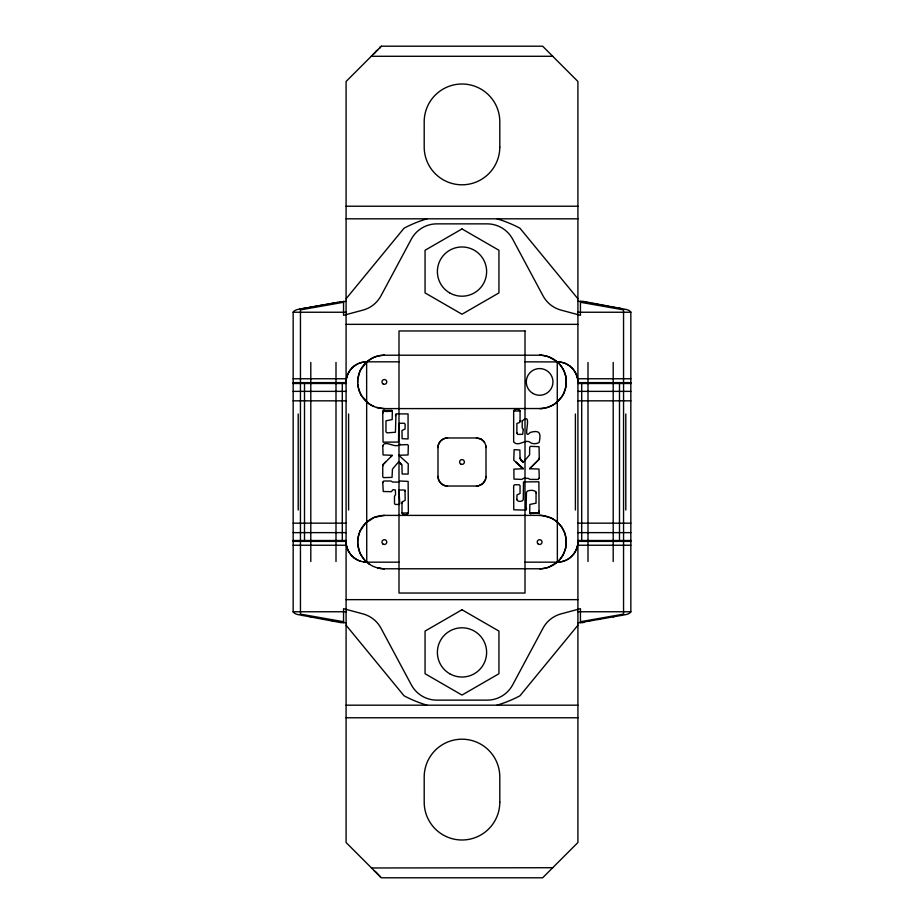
<?xml version="1.0" encoding="UTF-8"?>
<svg xmlns="http://www.w3.org/2000/svg" width="924" height="924" viewBox="0 0 924 924"><rect width="100%" height="100%" fill="white"/><g stroke="black" fill="none" stroke-linecap="round" stroke-linejoin="round"><path stroke-width="1.39" d="M382.744 482.605L383.714 481.011L390.944 481.011L392.792 482.074L398.475 482.062L400.219 481.011L408.131 481.404L408.373 513.039C407.703 515.222 402.795 515.257 401.975 513.132L402.009 502.067L405.162 500.323L405.001 490.032L398.937 490.032L399.792 503.73L398.96 504.481L395.16 504.423L394.49 503.522L394.49 496.396L395.553 494.606L395.38 490.032L393.035 489.628L391.383 491.683L383.229 491.51L382.744 482.074M382.744 466.031L382.952 464.691L385.608 462.023M382.744 446.2C383.818 440.194 392.862 446.315 396.673 445.668A5.036 5.036 0 0 0 400.242 444.19L399.514 444.906L407.403 444.594L408.327 445.368L408.062 454.954L398.764 455.278L408.258 463.802L408.131 474.093L402.136 474.012L401.928 465.072L398.764 461.677L392.457 469.092L392.042 477.385L383.518 477.65L382.744 476.726L382.744 465.326M382.744 413.317L383.599 410.441L391.36 410.429L392.342 411.296L392.18 419.554L385.989 420.813L385.955 431.878L387.017 432.848L395.437 432.27L395.957 413.871L408.062 413.94L408.062 438.946L402.09 438.681L401.986 430.515L405.047 429.071L405.162 424.208L404.296 423.261L399.63 423.261L398.764 424.301L398.521 442.065L383.056 442.146L382.744 411.492M395.564 415.754L395.564 414.691M401.963 503.037L401.963 502.367M405.174 491.222L405.174 490.621M516.851 499.699L516.978 494.929L520.039 493.485L520.039 485.62L519.184 484.765L514.529 484.765L513.652 485.816L513.767 509.794L526.068 510.129L526.461 492.215C527.084 489.662 535.308 489.72 536.07 492.122L536.036 503.187L529.845 504.446L529.683 512.704L539.038 513.178L538.888 481.785L523.504 481.935L523.261 499.699C522.638 502.021 517.013 502.032 516.851 499.422M523.261 429.787L522.684 434.326L517.625 434.407L516.851 432.779M523.261 462.323L520.062 458.165M516.851 433.379L516.897 423.481L519.669 422.464L520.062 420.963M522.199 421.009C534.072 410.071 520.963 442.261 530.249 432.432C540.09 429.648 541.071 433.391 539.166 442.411C536.809 444.144 531.739 444.213 529.868 442.134C524.959 438.865 518.364 447.366 513.652 441.926L513.652 410.961C514.287 408.685 519.427 408.685 520.062 410.961L520.062 421.633M526.461 509.309L526.461 508.246M539.281 512.508L539.281 510.683M520.062 458.674L519.889 449.988L514.137 449.676L513.767 460.198L523.261 468.722L513.894 469.126L513.963 479.094L521.852 479.406L523.504 478.355L528.158 478.332L530.006 479.406L538.311 479.406L539.281 477.8M539.281 478.332L538.969 469.046L529.671 468.722L539.038 459.355L539.281 457.969M437.988 476.796L437.988 447.204M577.916 541.614L577.916 541.556A20.663 20.663 0 0 1 557.253 562.173L548.74 567.174M485.989 477.281L486.024 476.461A9.61 9.61 0 0 1 476.414 486.024L447.586 486.024A9.61 9.61 0 0 1 437.976 476.414M539.281 458.731L539.038 446.696L530.445 446.35L529.671 447.274L529.591 454.862L523.538 462M577.916 541.938L577.893 542.538M357.692 541.094L357.75 544.074M486.024 476.668L485.989 446.719M437.988 447.181C438.068 442.192 442.596 437.849 447.586 437.976L476.772 437.976L481.208 439.258M577.904 542.319L577.8 543.659M357.715 380.503L357.68 382.767M357.715 540.598L357.831 539.212M346.2 380.284L346.084 382.444A20.663 20.663 0 0 1 366.747 361.827L372.753 357.877M485.989 477.234L485.897 477.985M357.796 379.302L359.852 371.356M357.854 538.992L357.969 538.115M346.246 379.88L346.35 379.14M565.546 548.475L566.216 539.651M577.754 544.12L577.65 544.802M357.946 538.265L360.014 531.138M563.686 393.485L565.869 386.844L566.239 379.799M346.546 378.112L346.708 377.442M577.442 545.945L577.292 546.558M565.604 548.267L563.132 554.758M346.823 376.992L347.655 374.578M576.345 549.422L577.177 547.008M485.55 479.394L482.767 483.633L478.251 485.851M347.563 374.821L347.805 374.232M576.437 549.179L576.218 549.722M359.967 371.09L360.279 370.42M360.048 531.069L365.546 523.157M563.79 393.278L562.127 396.292M360.302 370.351L366.77 361.838L398.995 361.827M348.105 373.585L348.81 372.222M575.895 550.415L575.19 551.778M563.201 554.631L562.323 556.156M348.902 372.072L350.381 369.866M575.098 551.928L573.619 554.134M562.439 555.971L559.574 559.828M561.988 396.5L556.179 402.864M350.462 369.773L351.778 368.249M573.538 554.227L570.766 557.149M346.084 298.764L404.042 228.205A123.689 123.689 0 0 1 427.05 218.815M577.916 625.236L519.958 695.795A123.689 123.689 0 0 1 496.95 705.185M559.182 560.256L557.23 562.162L525.005 562.173M538.969 459.424L529.671 468.722M351.813 368.214L352.46 367.567M379.983 47.574L379.856 47.701A10.568 0.82 -39.2 0 0 380.099 47.424M375.132 52.425L374.555 53.003A20.305 0.589 -44.5 0 0 374.763 52.645L373.966 53.592M380.688 46.87L380.388 47.17A10.915 0.936 -38 0 1 380.226 47.332M371.771 55.786L371.275 56.283L552.725 56.283M373.25 54.308L373.85 53.708M376.033 51.525L375.918 51.64A22.488 1.848 -43.4 0 1 375.594 51.975L375.479 52.079M390.829 456.791L392.088 455.532M383.056 464.576L392.353 455.278L383.056 454.954L382.744 445.668M377.858 49.7L377.385 50.173A16.62 0.693 -46.2 0 0 377.084 50.474L376.98 50.577M365.65 523.053L374.266 517.382L384.372 515.396A26.692 26.692 0 0 0 357.669 542.088A26.692 26.692 0 0 0 384.372 568.78L383.656 568.768M352.656 367.371L354.031 366.204M556.306 402.76L553.661 404.631M353.938 366.274L354.585 365.788M570.062 557.726L569.415 558.212M354.493 365.858L356.329 364.645M567.671 559.355L569.045 558.477M553.384 404.793L547.863 407.311L542.122 408.489M356.826 364.368L357.831 363.848M567.024 559.713L566.169 560.152M372.973 357.773L375.952 356.583M565.523 560.441L561.63 561.7M358.72 363.444L361.018 362.635M548.891 567.128L546.026 568.006M376.183 356.502L378.609 355.844M361.192 362.589L362.37 362.3M546.188 567.96L542.273 568.653M378.852 355.798L383.414 355.232M478.17 485.862L476.438 486.024M335.066 302.887L332.963 303.257M340.101 301.998L339.212 302.148M588.934 621.113L589.697 620.986M299.803 309.101L300.727 308.939M307.981 307.657L301.189 308.859M309.297 307.426L311.03 307.126M311.457 307.045L312.3 306.895M312.728 306.826L313.571 306.676M314.818 306.456L313.987 306.595M318.838 305.74L315.223 306.375M321.136 305.336L322.984 305.012M323.354 304.943L326.842 304.331M327.835 304.158L328.794 303.984M329.117 303.927L332.686 303.303M340.887 301.859L346.084 301.328M346.084 622.672L341.037 622.672L297.932 614.564A8.824 8.824 0 0 1 293.162 612.058L293.162 311.942A8.824 8.824 0 0 1 297.932 309.436L341.037 301.825M343.555 302.275L300.45 309.875L300.45 614.125L343.555 621.725M580.445 621.725L623.55 614.125L623.55 309.875L580.445 302.275M577.916 622.672L582.963 622.672L584.245 621.944M582.963 622.175L626.068 614.564A8.824 8.824 0 0 0 630.838 612.058L630.838 311.942A8.824 8.824 0 0 0 626.068 309.436L582.963 301.328L577.916 301.328M318.041 305.879L320.755 305.405M335.32 302.841L337.618 302.437M598.174 619.484L599.226 619.299M599.572 619.242L600.288 619.115M604.388 618.387L605.162 618.26M612.97 616.874L613.836 616.724M620.974 615.465L621.887 615.303M560.556 561.908L559.748 562.023M363.386 362.104L364.299 361.977M559.528 562.046L558.627 562.127M383.818 410.429C378.724 411.827 396.373 411.734 391.291 410.429M538.288 513.571L539.096 513.109L530.734 513.571M364.703 361.931L365.327 361.885M542.284 408.477L541.637 408.535M541.707 568.699L540.586 568.768M541.556 408.535L384.211 408.604L376.53 407.438M365.43 361.873L366.482 361.827M383.656 355.232L384.372 355.22A26.692 26.692 0 0 0 357.669 381.912A26.692 26.692 0 0 0 384.372 408.604L384.13 408.604M540.344 568.768L384.211 568.78M366.632 361.827L366.747 562.173L367.348 562.658M557.368 562.173L557.253 361.827L548.74 356.826M539.628 408.604L539.708 408.604A26.692 26.692 0 0 0 566.331 381.912A26.692 26.692 0 0 0 539.628 355.22L540.344 355.232M539.628 568.78L539.708 568.78A26.692 26.692 0 0 0 566.331 542.088A26.692 26.692 0 0 0 539.628 515.396L540.829 515.419M346.084 206.225L577.916 206.225M346.084 218.815L577.916 218.815M293.162 312.243L346.084 312.243M577.916 312.243L630.838 312.243M346.084 324.347L577.916 324.347M384.211 355.22L539.789 355.22M525.005 361.827L559.528 361.954M293.162 378.759L346.084 378.759M577.916 378.759L630.838 378.759M293.162 382.617L346.084 382.617M577.916 382.617L630.838 382.617M293.162 383.495L346.084 383.495M577.916 383.495L630.838 383.495M293.162 391.372L346.084 391.372M577.916 391.372L630.838 391.372M293.162 400.831L346.084 400.831M577.916 400.831L630.838 400.831M513.652 411.007L520.062 411.007M401.963 512.993L408.373 512.993M384.211 515.396L539.789 515.396M293.162 523.169L346.084 523.169M577.916 523.169L630.838 523.169M293.162 532.628L346.084 532.628M577.916 532.628L630.838 532.628M293.162 540.505L346.084 540.505M577.916 540.505L630.838 540.505M293.162 541.383L346.084 541.383M577.916 541.383L630.838 541.383M293.162 545.241L346.084 545.241M577.916 545.241L630.838 545.241M398.995 562.173L366.632 562.173M346.084 599.653L577.916 599.653M293.162 611.757L346.084 611.757M577.916 611.757L630.838 611.757M346.084 705.185L577.916 705.185M346.084 717.775L577.916 717.775M552.725 867.717L371.529 867.971M447.505 486.024L444.825 485.62M366.424 562.173L364.472 562.046M540.586 355.232L541.545 355.29M383.414 568.768L377.685 567.925M540.91 515.419L542.607 515.557M541.626 355.29L543.312 355.474M559.701 361.977L560.614 362.104M364.252 562.023L363.444 561.908M542.688 515.569L551.27 518.064M381.011 568.572L380.376 568.479M543.393 355.486L548.279 356.664M340.263 622.037L341.037 622.175M585.55 302.287L586.174 302.391M586.382 302.437L588.68 302.841M589.443 302.968L590.759 303.199M592.169 303.453L594.883 303.927M597.158 304.331L598.868 304.631M601.016 305.012L602.864 305.336M604.781 305.671L603.626 305.474M607.553 306.167L608.362 306.306M610.429 306.676L611.272 306.826M611.7 306.895L612.543 307.045M621.425 308.616L622.349 308.778M302.113 615.303L303.026 615.465M311.03 616.874L310.164 616.724M318.041 618.121L319.612 618.387M331.543 620.501L332.686 620.697M334.303 620.986L335.066 621.113M595.206 303.984L596.165 304.158M606.745 306.029L605.162 305.74M613.836 307.276L614.703 307.426M618.699 308.131L620.974 308.535M324.428 619.242L323.354 619.057M561.63 362.3L565.176 363.409M378.863 568.202L378.147 568.052M444.779 485.608L443.647 485.181M548.128 356.606L548.891 356.872M360.002 561.041L358.524 560.464M564.98 363.328L565.523 363.559M374.024 406.525L373.03 406.086M566.169 363.848L567.521 364.564M357.831 560.152L356.525 559.47M551.12 517.983L553.453 519.242M372.06 405.601L371.125 405.093M443.07 484.904L440.921 483.333M481.3 439.304L483.506 441.094M371.044 405.047L368.653 403.499M567.671 364.645L569.507 365.858M354.493 558.142L356.329 559.355M553.661 519.369L556.918 521.737M369.727 564.414L368.838 563.802M368.584 403.442L361.423 395.564M569.415 365.788L570.062 366.274M354.585 558.212L353.938 557.726M569.969 366.204L572.072 368.087M354.031 557.796L351.928 555.913M556.791 521.633L558.35 523.053M518.884 464.841L515.696 462L521.667 467.313M519.069 464.991L519.658 465.523M520.362 466.158L520.963 466.678M521.136 466.839L523.261 468.722M521.968 467.567L522.972 468.468M557.553 362.127L557.23 361.838A20.663 20.663 0 0 1 577.916 382.49L577.916 382.444M557.449 362.035L559.182 363.744M558.235 522.938L561.688 527.05M440.771 483.194L438.808 480.341L437.988 476.876M520.374 459.424L522.926 461.977M376.98 873.423L377.084 873.526A16.62 0.693 46.2 0 0 377.385 873.827L378.586 875.016M380.492 876.934L380.388 876.83A10.915 0.936 38 0 0 380.226 876.668M571.737 367.752L572.637 368.699M352.263 556.248L351.363 555.301M374.208 870.651L375.132 871.575M375.479 871.921L375.594 872.025A22.488 1.848 43.4 0 1 375.918 872.36M399.087 462L401.651 464.576M379.521 875.964L378.667 875.109M520.789 459.852L522.857 461.919M364.68 560.117L366.736 562.127A20.663 20.663 0 0 1 346.084 541.51L346.2 543.716M483.552 441.152L484.488 442.377M559.528 364.114L561.041 365.973M572.522 368.572L573.538 369.773M351.478 555.428L351.108 555.012M364.299 559.69L360.522 554.077M577.916 298.764L519.958 228.205A123.689 123.689 0 0 0 496.95 218.815M346.084 625.236L404.042 695.795A123.689 123.689 0 0 0 427.05 705.185M560.776 365.615L562.439 368.029M573.896 370.235L575.098 372.072M350.104 553.765L348.902 551.928M561.596 526.923L564.714 532.952L566.204 539.581M562.323 367.844L564.148 371.356M361.388 395.495L358.951 390.09L357.773 384.28M575.19 372.222L576.102 374.024M348.81 551.778L348.383 550.97M348.533 551.27L347.898 549.976M360.452 553.95L359.829 552.61M576.218 374.278L577.281 377.385M347.805 549.768L346.719 546.615M564.09 371.217L565.292 374.532M359.806 552.54L357.784 544.502M565.303 374.601L565.604 375.733M577.292 377.442L577.454 378.112M565.534 375.444L566.089 378.366M346.708 546.558L346.558 545.945M485.862 445.842L485.989 446.766M577.65 379.14L577.754 379.88M346.35 544.802L346.246 544.12M566.077 378.228L566.239 379.729M523.261 429.452L522.199 427.708L522.199 420.57M577.8 380.341L577.904 381.681M577.893 381.462L577.916 382.224M536.07 492.122L536.082 492.885M486.024 447.251L486.024 447.539A9.61 9.61 0 0 0 476.414 437.976M625.802 413.998L625.802 510.002M619.496 382.617L619.496 541.383M613.201 362.462L613.201 561.538M587.999 362.462L587.999 561.538M581.704 382.617L581.704 541.383M580.445 301.328L580.445 315.315L561.064 310.118A28.979 28.979 0 0 1 543.012 295.807L512.67 239.154A28.979 28.979 0 0 0 487.121 223.862L436.879 223.862A28.979 28.979 0 0 0 411.33 239.154L380.988 295.807A28.979 28.979 0 0 1 362.936 310.118L343.555 315.303L343.555 301.328M580.445 622.672L580.445 608.685L561.064 613.883A28.979 28.979 0 0 0 543.012 628.193L512.67 684.846A28.979 28.979 0 0 1 487.121 700.138L436.879 700.138A28.979 28.979 0 0 1 411.33 684.846L380.988 628.193A28.979 28.979 0 0 0 362.936 613.883L343.555 608.697L343.555 622.672M575.398 413.998L575.398 510.002M348.602 413.998L348.602 510.002M342.296 382.617L342.296 541.383M336.001 362.462L336.001 561.538M310.799 362.462L310.799 561.538M304.504 382.617L304.504 541.383M298.198 413.998L298.198 510.002M437.976 447.586A9.61 9.61 0 0 1 447.586 437.976M380.157 876.564A10.568 0.843 39 0 1 380.33 876.737M379.591 876.033A13.052 1.04 40.1 0 1 379.799 876.241M377.223 873.33A19.485 3.28 40.4 0 1 377.558 873.665M376.08 872.302A20.305 0.82 44.3 0 1 376.472 872.706M376.414 50.82A19.485 2.864 -41.1 0 1 376.126 51.109M379.914 47.805A12.936 0.635 -42.9 0 1 379.66 48.071M379.983 47.413A9.91 0.705 -49.1 0 1 380.191 47.216M381.358 46.2L346.084 81.485L346.084 842.515L381.358 877.8L542.642 877.8L577.916 842.515L577.916 81.485L542.642 46.2L381.358 46.2M462 228.933L425.063 250.265L425.063 292.908L462 314.229L498.937 292.908L498.937 250.265L462 228.933M462 609.771L425.063 631.092L425.063 673.735L462 695.067L498.937 673.735L498.937 631.092L462 609.771M525.005 330.965L398.995 330.965L398.995 593.035L525.005 593.035L525.005 330.965M530.538 513.559L529.902 513.167L530.526 513.559M499.803 146.997L499.803 121.795A37.803 37.803 0 0 0 462 84.003A37.803 37.803 0 0 0 424.197 121.795L424.197 146.997A37.803 37.803 0 0 0 462 184.8A37.803 37.803 0 0 0 499.803 146.997M499.803 802.205L499.803 777.003A37.803 37.803 0 0 0 462 739.2A37.803 37.803 0 0 0 424.197 777.003L424.197 802.205A37.803 37.803 0 0 0 462 839.997A37.803 37.803 0 0 0 499.803 802.205M449.688 292.908A24.625 24.625 0 0 0 486.625 271.587A24.625 24.625 0 0 0 449.688 250.265A24.625 24.625 0 0 0 449.688 292.908M383.171 383.991A2.402 2.402 0 0 0 386.775 381.912A2.402 2.402 0 0 0 383.171 379.833A2.402 2.402 0 0 0 383.171 383.991M538.426 544.167A2.402 2.402 0 0 0 542.03 542.088A2.402 2.402 0 0 0 538.426 540.009A2.402 2.402 0 0 0 538.426 544.167M382.986 544.051A2.402 2.402 0 0 0 386.763 542.307A2.402 2.402 0 0 0 383.356 539.905A2.402 2.402 0 0 0 382.986 544.051M460.799 464.079A2.402 2.402 0 0 0 464.402 462A2.402 2.402 0 0 0 460.799 459.921A2.402 2.402 0 0 0 460.799 464.079M449.688 673.735A24.625 24.625 0 0 0 486.625 652.413A24.625 24.625 0 0 0 449.688 631.092A24.625 24.625 0 0 0 449.688 673.735M532.963 393.474A13.352 13.352 0 0 0 552.979 381.912A13.352 13.352 0 0 0 532.963 370.351A13.352 13.352 0 0 0 532.963 393.474"/></g></svg>
